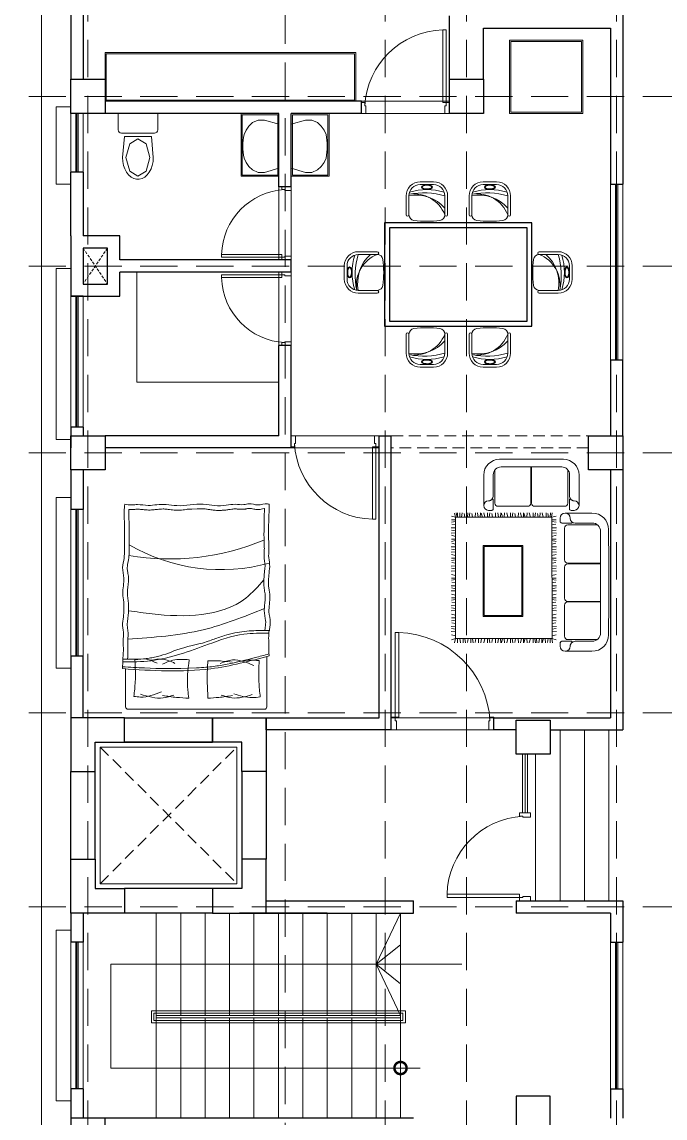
# Model space of a CAD drawing. Header units: inches. Extents: x 23587 to 409338, y -226199 to -75910.
# Drawn here: x 405376.2 to 405639.6, y -220457.9 to -220008.9 of the extents above; entities that cross this region are included whole.
import ezdxf

# ---------------------------------------------------------------- set-up
doc = ezdxf.new("R2010")
doc.units = ezdxf.units.IN
doc.header["$LTSCALE"] = 25.4
doc.header["$MEASUREMENT"] = 0
doc.linetypes.add('DASHED', pattern=[0.75, 0.5, -0.25])
doc.linetypes.add('DASHED2', pattern=[9.525, 6.35, -3.175])
doc.layers.add('DOOR', color=42, linetype='Continuous')
for name, color, linetype, lineweight in [('FIXTURE', 8, 'Continuous', 13), ('Fresh air fan', 250, 'Continuous', 0), ('FUR', 24, 'Continuous', 13)]:
    doc.layers.add(name, color=color, linetype=linetype, lineweight=lineweight)

# ---------------------------------------------------------------- blocks, each defined once
blk = doc.blocks.new('VNBVN')
at = {"layer": 'DOOR', "color": 8, "lineweight": 5}
for points in [[(24894.12, -74768.93), (24892.62, -74768.93), (24892.62, -74801.93), (24894.12, -74801.93)], [(24855.62, -74801.93), (24855.62, -74806.93), (24857.62, -74806.93), (24857.62, -74803.43), (24857.12, -74803.43), (24857.12, -74801.93)], [(24895.62, -74801.93), (24895.62, -74806.93), (24893.62, -74806.93), (24893.62, -74803.43), (24894.12, -74803.43), (24894.12, -74801.93)]]:
    blk.add_lwpolyline(points, close=True, dxfattribs=at)
blk.add_arc((24893.65, -74805.51), 36.59, 91.6166, 176.7465, dxfattribs=at)
blk = doc.blocks.new('COM')
at = {"layer": 'FIXTURE', "linetype": 'Continuous'}
for p, q in [((-9.65, 29.96), (8.35, 29.96)), ((-9.65, 22.46), (-9.65, 29.96)), ((8.35, 29.96), (8.35, 22.46)), ((6.85, 20.96), (-8.15, 20.96)), ((-7.65, 9.96), (-6.81, 19.46)), ((5.52, 19.46), (-6.81, 19.46)), ((-4.37, 16.17), (-6.15, 9.96)), ((-0.65, 18.46), (-4.37, 16.17)), ((3.08, 16.17), (-0.65, 18.46)), ((4.85, 9.96), (3.08, 16.17)), ((6.35, 9.96), (5.52, 19.46)), ((-7.65, 9.96), (-7.53, 8.12)), ((-7.53, 8.12), (-7.17, 6.34)), ((-7.17, 6.34), (-6.6, 4.69)), ((-6.15, 9.96), (-4.37, 3.75)), ((3.08, 3.75), (4.85, 9.96)), ((5.31, 4.69), (5.88, 6.34)), ((5.88, 6.34), (6.23, 8.12)), ((6.23, 8.12), (6.35, 9.96)), ((-6.6, 4.69), (-5.82, 3.22)), ((-5.82, 3.22), (-4.86, 1.98)), ((-4.86, 1.98), (-3.77, 1.01)), ((-4.37, 3.75), (-0.65, 1.46)), ((-3.77, 1.01), (-2.56, 0.34)), ((-2.56, 0.34), (-1.29, 0)), ((-1.29, 0), (0, 0)), ((-0.65, 1.46), (3.08, 3.75)), ((0, 0), (1.27, 0.34)), ((1.27, 0.34), (2.47, 1.01)), ((2.47, 1.01), (3.57, 1.98)), ((3.57, 1.98), (4.53, 3.22)), ((4.53, 3.22), (5.31, 4.69))]:
    blk.add_line(p, q, dxfattribs=at)
for centre, start, end in [((-8.15, 22.46), 180, 270), ((6.85, 22.46), 270, 0)]:
    blk.add_arc(centre, 1.5, start, end, dxfattribs=at)
blk = doc.blocks.new('BVBVC')
at = {"layer": 'FIXTURE'}
for p, q in [((33096.64, 893.61), (33095.47, 891.94)), ((33098.14, 895.01), (33096.64, 893.61)), ((33100.48, 896.08), (33098.14, 895.01)), ((33103.06, 896.03), (33100.48, 896.08)), ((33108.95, 894.33), (33103.06, 896.03)), ((33108.95, 876.33), (33108.95, 894.33)), ((33095.47, 891.94), (33094.65, 890.17)), ((33094.65, 880.48), (33095.47, 878.72)), ((33095.47, 878.72), (33096.64, 877.04)), ((33096.64, 877.04), (33098.14, 875.64)), ((33098.14, 875.64), (33100.48, 874.58)), ((33103.06, 874.63), (33108.95, 876.33)), ((33100.48, 874.58), (33103.06, 874.63))]:
    blk.add_line(p, q, dxfattribs=at)
blk.add_arc((33119.15, 885.33), 24.97, 168.8173, 191.1827, dxfattribs=at)
blk = doc.blocks.new('BVBCVBCV')
at = {"layer": 'FUR', "color": 8, "lineweight": 9}
for p, q in [((83398.11, -7874.63), (83413.5, -7874.67)), ((83412.25, -7880.34), (83395.41, -7880.34)), ((83410.5, -7918.04), (83410.13, -7918.52)), ((83414.65, -7918.04), (83413.33, -7918.04))]:
    blk.add_line(p, q, dxfattribs=at)
at = {"layer": 'FUR', "color": 8, "linetype": 'Continuous', "lineweight": 9}
for p, q in [((83408.69, -7918.04), (83397.94, -7918.04)), ((83410.5, -7918.04), (83415.1, -7918.04)), ((83415.9, -7918.84), (83415.9, -7920.45)), ((83413.5, -7922.85), (83398.08, -7922.85))]:
    blk.add_line(p, q, dxfattribs=at)
at = {"layer": 'FUR', "color": 8, "lineweight": 9}
for points in [[(83415.9, -7877.08, 1), (83411.09, -7877.08, -0.235426), (83410.13, -7879), (83410.5, -7879.48), (83415.1, -7879.48, 0.414214), (83415.9, -7878.68)], [(83415.9, -7920.45, -1), (83411.09, -7920.45, 0.235426), (83410.13, -7918.52), (83410.5, -7918.04), (83415.1, -7918.04, -0.414214), (83415.9, -7918.84)]]:
    blk.add_lwpolyline(points, format="xyb", close=True, dxfattribs=at)
for points in [[(83393.93, -7914.03), (83393.93, -7883.45, -0.416121), (83397.97, -7879.44), (83408.69, -7879.48)], [(83412.25, -7898.74, 0.414214), (83413.85, -7897.14), (83413.85, -7881.95, 0.414214), (83412.25, -7880.34)], [(83412.25, -7899.08, -0.414214), (83413.85, -7900.68), (83413.85, -7915.63, -0.414214), (83412.25, -7917.24)]]:
    blk.add_lwpolyline(points, format="xyb", dxfattribs=at)
for points in [[(83393.93, -7898.74), (83412.25, -7898.74)], [(83393.93, -7899.08), (83412.25, -7899.08)], [(83412.25, -7917.24), (83395.54, -7917.24)]]:
    blk.add_lwpolyline(points, dxfattribs=at)
for centre, radius, start, end in [((83398.08, -7882.65), 8.02, 89.7894, 179.5094), ((83397.94, -7914.03), 4.01, 179.9995, 269.9995)]:
    blk.add_arc(centre, radius, start, end, dxfattribs=at)
at = {"layer": 'FUR', "color": 8, "linetype": 'Continuous', "lineweight": 9}
for centre, radius, start, end in [((83408.69, -7877.08), 2.41, 269.9995, 359.9995), ((88361.56, -7898.74), 4971.52, 179.81377, 180.18624), ((83398.08, -7914.83), 8.02, 180.4909, 269.9995), ((83408.69, -7920.45), 2.41, 359.9995, 89.9995), ((83413.5, -7920.45), 2.41, 179.9995, 359.9995), ((83415.1, -7918.84), 0.802, 359.9995, 89.9995)]:
    blk.add_arc(centre, radius, start, end, dxfattribs=at)
blk = doc.blocks.new('carpet')
at = {"color": 251, "lineweight": 5, "ltscale": 0.2, "true_color": 0x636466}
for p, q in [((34806.18, -5271.56), (34802.69, -5271.75)), ((34806.18, -5273.45), (34802.79, -5274.03)), ((34806.18, -5270.21), (34802.82, -5269.3)), ((34806.18, -5270.21), (34805.25, -5266.81)), ((34808.33, -5270.21), (34809.19, -5266.81)), ((34811.86, -5270.21), (34811.67, -5266.72)), ((34813.49, -5270.21), (34814.06, -5266.81)), ((34815.87, -5270.21), (34815.78, -5266.72)), ((34818.07, -5270.21), (34818.64, -5267.1)), ((34820.75, -5270.21), (34820.17, -5266.81)), ((34822.51, -5270.21), (34822.51, -5266.81)), ((34824.65, -5270.21), (34825.51, -5266.81)), ((34828.19, -5270.21), (34828, -5266.72)), ((34829.81, -5270.21), (34830.38, -5266.81)), ((34832.2, -5270.21), (34832.1, -5266.72)), ((34834.4, -5270.21), (34834.97, -5267.1)), ((34837.07, -5270.21), (34836.5, -5266.81)), ((34838.23, -5270.21), (34838.23, -5266.81)), ((34840.38, -5270.21), (34841.23, -5266.81)), ((34843.91, -5270.21), (34843.72, -5266.72)), ((34845.53, -5270.21), (34846.11, -5266.81)), ((34847.92, -5270.21), (34847.83, -5266.72)), ((34850.12, -5270.21), (34850.69, -5267.1)), ((34852.79, -5270.21), (34852.22, -5266.81)), ((34853.84, -5270.21), (34853.84, -5266.81)), ((34855.98, -5270.21), (34856.84, -5266.81)), ((34859.52, -5270.21), (34859.33, -5266.72)), ((34861.14, -5270.21), (34861.71, -5266.81)), ((34863.53, -5270.21), (34863.43, -5266.72)), ((34865.73, -5270.21), (34866.3, -5267.1)), ((34868.4, -5270.21), (34867.83, -5266.81)), ((34869.67, -5270.21), (34869.67, -5266.81)), ((34871.82, -5270.21), (34872.68, -5266.81)), ((34874.61, -5270.21), (34874.42, -5266.72)), ((34876.23, -5270.21), (34876.8, -5266.81)), ((34878.62, -5270.21), (34878.52, -5266.72)), ((34880.82, -5270.21), (34881.39, -5267.1)), ((34883.49, -5270.21), (34882.92, -5266.81)), ((34884.76, -5270.21), (34884.76, -5266.81)), ((34886.91, -5270.21), (34887.77, -5266.81)), ((34889.7, -5270.21), (34889.51, -5266.72)), ((34891.32, -5270.21), (34891.89, -5266.81)), ((34893.71, -5270.21), (34893.61, -5266.72)), ((34895.91, -5270.21), (34896.48, -5267.1)), ((34898.58, -5270.21), (34898.01, -5266.81)), ((34899.85, -5270.21), (34899.85, -5266.81)), ((34901.96, -5270.21), (34902.86, -5266.85)), ((34901.96, -5270.21), (34905.31, -5269.3)), ((34901.96, -5271.4), (34905.35, -5270.54)), ((34901.96, -5271.56), (34905.44, -5271.75)), ((34901.96, -5273.54), (34905.35, -5273.54)), ((34902, -5270.21), (34902.86, -5266.81)), ((34806.18, -5276.13), (34802.79, -5276.13)), ((34806.18, -5277.4), (34802.79, -5277.98)), ((34806.18, -5282.13), (34802.79, -5282.13)), ((34806.18, -5280.08), (34803.07, -5279.5)), ((34901.96, -5274.81), (34905.35, -5275.39)), ((34901.96, -5277.49), (34905.06, -5276.92)), ((34901.96, -5279.69), (34905.44, -5279.78)), ((34901.96, -5280.81), (34905.35, -5281.39)), ((34901.96, -5283.49), (34905.06, -5282.92)), ((34806.18, -5288.27), (34802.69, -5288.37)), ((34806.18, -5283.4), (34802.79, -5283.98)), ((34806.18, -5290.66), (34802.79, -5290.09)), ((34806.18, -5286.08), (34803.07, -5285.5)), ((34901.96, -5285.69), (34905.44, -5285.78)), ((34901.96, -5288.07), (34905.35, -5287.5)), ((34901.96, -5289.7), (34905.44, -5289.89)), ((34901.96, -5291.35), (34905.31, -5290.44)), ((34806.18, -5293.34), (34802.79, -5292.48)), ((34806.18, -5295.49), (34802.79, -5295.49)), ((34806.18, -5296.76), (34802.79, -5297.34)), ((34806.18, -5299.44), (34803.07, -5298.86)), ((34901.96, -5293.34), (34905.35, -5292.48)), ((34901.96, -5295.49), (34905.35, -5295.49)), ((34901.96, -5296.76), (34905.35, -5297.34)), ((34901.96, -5299.44), (34905.06, -5298.86)), ((34806.18, -5301.63), (34802.69, -5301.73)), ((34806.18, -5305.65), (34802.69, -5305.84)), ((34806.18, -5308.64), (34802.69, -5308.83)), ((34806.18, -5304.02), (34802.79, -5303.45)), ((34806.18, -5307.29), (34802.82, -5306.39)), ((34901.96, -5301.63), (34905.44, -5301.73)), ((34901.96, -5304.02), (34905.35, -5303.45)), ((34901.96, -5305.65), (34905.44, -5305.84)), ((34901.96, -5307.29), (34905.31, -5306.39)), ((34901.96, -5308.64), (34905.44, -5308.83)), ((34806.18, -5311.43), (34802.79, -5310.57)), ((34806.18, -5313.58), (34802.79, -5313.58)), ((34806.18, -5314.85), (34802.79, -5315.42)), ((34806.18, -5317.52), (34803.07, -5316.95)), ((34901.96, -5311.43), (34905.35, -5310.57)), ((34901.96, -5313.58), (34905.35, -5313.58)), ((34901.96, -5314.85), (34905.35, -5315.42)), ((34901.96, -5317.52), (34905.06, -5316.95)), ((34806.18, -5319.72), (34802.69, -5319.82)), ((34806.18, -5323.73), (34802.69, -5323.92)), ((34806.18, -5326.43), (34802.69, -5326.62)), ((34806.18, -5322.11), (34802.79, -5321.53)), ((34806.18, -5325.08), (34802.82, -5324.17)), ((34901.96, -5319.72), (34905.44, -5319.82)), ((34901.96, -5322.11), (34905.35, -5321.53)), ((34901.96, -5323.73), (34905.44, -5323.92)), ((34901.96, -5325.08), (34905.31, -5324.17)), ((34901.96, -5326.43), (34905.44, -5326.62)), ((34806.18, -5334.17), (34802.69, -5334.27)), ((34806.18, -5329.22), (34802.79, -5328.36)), ((34806.18, -5331.36), (34802.79, -5331.36)), ((34806.18, -5332.64), (34802.79, -5333.21)), ((34901.96, -5329.22), (34905.35, -5328.36)), ((34901.96, -5331.36), (34905.35, -5331.36)), ((34901.96, -5332.64), (34905.35, -5333.21)), ((34901.96, -5335.31), (34905.06, -5334.74)), ((34806.18, -5338.18), (34802.69, -5338.37)), ((34806.18, -5340.88), (34802.69, -5341.07)), ((34806.18, -5336.56), (34802.79, -5335.99)), ((34806.18, -5339.53), (34802.82, -5338.63)), ((34806.18, -5343.27), (34803.07, -5342.69)), ((34901.96, -5336.66), (34905.44, -5336.85)), ((34901.96, -5339.45), (34905.35, -5338.59)), ((34901.96, -5341.59), (34905.35, -5341.59)), ((34901.96, -5343.54), (34905.06, -5342.97)), ((34806.18, -5344.98), (34802.79, -5344.98)), ((34806.18, -5346.25), (34802.79, -5346.83)), ((34806.18, -5346.31), (34805.25, -5349.71)), ((34808.33, -5346.31), (34809.19, -5349.71)), ((34811.86, -5346.31), (34811.67, -5349.8)), ((34813.49, -5346.31), (34814.06, -5349.71)), ((34815.87, -5346.31), (34815.78, -5349.8)), ((34818.07, -5346.31), (34818.64, -5349.42)), ((34820.75, -5346.31), (34820.17, -5349.71)), ((34822.51, -5346.31), (34822.51, -5349.71)), ((34824.65, -5346.31), (34825.51, -5349.71)), ((34828.19, -5346.31), (34828, -5349.8)), ((34829.81, -5346.31), (34830.38, -5349.71)), ((34832.2, -5346.31), (34832.1, -5349.8)), ((34834.4, -5346.31), (34834.97, -5349.42)), ((34837.07, -5346.31), (34836.5, -5349.71)), ((34838.23, -5346.31), (34838.23, -5349.71)), ((34840.38, -5346.31), (34841.23, -5349.71)), ((34843.91, -5346.31), (34843.72, -5349.8)), ((34845.53, -5346.31), (34846.11, -5349.71)), ((34847.92, -5346.31), (34847.83, -5349.8)), ((34850.12, -5346.31), (34850.69, -5349.42)), ((34852.79, -5346.31), (34852.22, -5349.71)), ((34853.84, -5346.31), (34853.84, -5349.71)), ((34855.98, -5346.31), (34856.84, -5349.71)), ((34859.52, -5346.31), (34859.33, -5349.8)), ((34861.14, -5346.31), (34861.71, -5349.71)), ((34863.53, -5346.31), (34863.43, -5349.8)), ((34865.73, -5346.31), (34866.3, -5349.42)), ((34868.4, -5346.31), (34867.83, -5349.71)), ((34869.67, -5346.31), (34869.67, -5349.71)), ((34871.82, -5346.31), (34872.68, -5349.71)), ((34874.61, -5346.31), (34874.42, -5349.8)), ((34876.23, -5346.29), (34876.8, -5349.68)), ((34878.62, -5346.29), (34878.52, -5349.78)), ((34880.82, -5346.29), (34881.39, -5349.4)), ((34883.49, -5346.29), (34882.92, -5349.68)), ((34884.76, -5346.29), (34884.76, -5349.68)), ((34886.91, -5346.29), (34887.77, -5349.68)), ((34889.7, -5346.29), (34889.51, -5349.78)), ((34891.32, -5346.3), (34891.89, -5349.69)), ((34893.71, -5346.3), (34893.61, -5349.79)), ((34895.91, -5346.3), (34896.48, -5349.4)), ((34898.58, -5346.3), (34898.01, -5349.69)), ((34899.85, -5346.3), (34899.85, -5349.69)), ((34901.96, -5344.89), (34905.44, -5345.08)), ((34901.96, -5345.95), (34905.35, -5346.52)), ((34902, -5346.3), (34902.86, -5349.69))]:
    blk.add_line(p, q, dxfattribs=at)
blk.add_lwpolyline([(34806.18, -5270.21), (34901.96, -5270.21), (34901.96, -5346.31), (34806.18, -5346.36)], close=True, dxfattribs=at)
blk = doc.blocks.new('DSFSDF')
at = {"layer": 'FUR', "color": 251, "linetype": 'Continuous', "true_color": 0x636466}
for p, q in [((473350.58, -58069.91), (473334.47, -58069.91)), ((473344.57, -58075.91), (473334.29, -58075.91)), ((473346.84, -58075.91), (473352.57, -58075.91)), ((473353.57, -58074.91), (473353.57, -58072.91))]:
    blk.add_line(p, q, dxfattribs=at)
at = {"layer": 'FUR', "color": 251, "true_color": 0x636466}
for p, q in [((473346.84, -58075.91), (473346.38, -58075.31)), ((473352.02, -58075.91), (473350.36, -58075.91)), ((473349.01, -58145.82), (473331.13, -58145.81)), ((473334.5, -58152.94), (473350.57, -58152.89))]:
    blk.add_line(p, q, dxfattribs=at)
for points in [[(473353.57, -58072.91, 1), (473347.57, -58072.91, -0.235426), (473346.38, -58075.31), (473346.84, -58075.91), (473352.57, -58075.91, 0.414214), (473353.57, -58074.91)], [(473353.57, -58149.89, -1), (473347.57, -58149.89, 0.235426), (473346.38, -58147.5), (473346.83, -58146.89), (473352.57, -58146.89, -0.414214), (473353.57, -58147.89)]]:
    blk.add_lwpolyline(points, format="xyb", close=True, dxfattribs=at)
for points in [[(473349.02, -58076.91), (473331.29, -58076.91)], [(473329.29, -58099.56), (473349.02, -58099.56)], [(473349.02, -58099.81), (473329.29, -58099.81)], [(473329.29, -58122.46), (473349.02, -58122.46)], [(473329.29, -58122.87), (473349.01, -58122.87)]]:
    blk.add_lwpolyline(points, dxfattribs=at)
for points in [[(473349.02, -58099.56, 0.414214), (473351.02, -58097.56), (473351.02, -58078.91, 0.414214), (473349.02, -58076.91)], [(473329.29, -58080.91), (473329.29, -58141.94, 0.416121), (473334.32, -58146.94), (473344.57, -58146.89)], [(473349.02, -58122.46, 0.414214), (473351.02, -58120.46), (473351.02, -58101.81, 0.414214), (473349.02, -58099.81)], [(473349.01, -58122.87, -0.414214), (473351.01, -58124.87), (473351.01, -58143.82, -0.414214), (473349.01, -58145.82)]]:
    blk.add_lwpolyline(points, format="xyb", dxfattribs=at)
at = {"layer": 'FUR', "color": 251, "linetype": 'Continuous', "true_color": 0x636466}
for centre, radius, start, end in [((473334.47, -58079.91), 10, 89.99718, 179.50584), ((473350.57, -58072.91), 3, 359.99718, 179.99718), ((473344.57, -58072.91), 3, 269.99718, 359.99718), ((473352.57, -58074.91), 1, 269.99718, 359.99718), ((488569.05, -58112.22), 15244.61, 179.878255, 180.115784), ((473344.57, -58149.89), 3, 359.99718, 89.99718)]:
    blk.add_arc(centre, radius, start, end, dxfattribs=at)
at = {"layer": 'FUR', "color": 251, "true_color": 0x636466}
for centre, radius, start, end in [((473334.29, -58080.91), 5, 89.99718, 179.99718), ((473334.47, -58142.94), 10, 180.48728, 270.20724)]:
    blk.add_arc(centre, radius, start, end, dxfattribs=at)
blk = doc.blocks.new('FGHFDHF')
at = {"layer": 'FUR', "color": 253, "lineweight": 5}
for p, q in [((955.15, -4492.06), (955.15, -4476.39)), ((956.1, -4475.44), (989.1, -4475.44)), ((987.2, -4475.44), (1011.99, -4475.44)), ((1012.94, -4476.39), (1012.94, -4497.01))]:
    blk.add_line(p, q, dxfattribs=at)
for centre, radius, start, end in [((956.1, -4476.39), 0.95, 90, 180), ((1011.99, -4476.39), 0.95, 0, 90), ((994.26, -4607.39), 74.77, 74.6283, 120.2537), ((973.25, -4636.83), 99.85, 67.2872, 99.6496)]:
    blk.add_arc(centre, radius, start, end, dxfattribs=at)
for points in [[(958.53, -4480.71), (961.17, -4480.43), (969.81, -4482.53)], [(958.53, -4480.71), (959.07, -4486.67), (958.95, -4495.71)], [(961.2, -4481.62), (970.54, -4480.09), (974.91, -4481.26)], [(970.3, -4481.05), (975.97, -4480.29), (981.07, -4479.96)], [(981.07, -4479.96), (980.59, -4483.29), (981.15, -4495.69)], [(988.86, -4479.96), (988.56, -4488.07), (988.78, -4495.33)], [(998.92, -4481.05), (993.25, -4480.29), (988.86, -4479.96)], [(1006.96, -4481.41), (998.68, -4480.09), (994.31, -4481.26)], [(1010.26, -4480.5), (1006.99, -4480.22), (999.41, -4481.79)], [(1010.26, -4480.5), (1009.72, -4486.67), (1009.84, -4495.35)], [(953.85, -4492.06), (990.03, -4492.03), (1013.99, -4497.29)], [(953.85, -4492.06), (954.05, -4496.42), (954.2, -4500.53), (954.12, -4503.97), (954.27, -4506.04), (953.9, -4509.69), (954.2, -4513.28), (954.35, -4519.34), (953.96, -4522.76), (954.42, -4529.17), (953.91, -4533.48), (954.51, -4537.37), (954.68, -4540.71), (954.64, -4552.34), (954.53, -4556.51), (954.79, -4559.39)], [(958.95, -4495.71), (963.65, -4495.92), (968.1, -4494.25)], [(965.42, -4495.48), (970.32, -4495.97), (975.3, -4494.23)], [(970.21, -4493.84), (974.47, -4495.51), (981.15, -4495.69)], [(1007.7, -4493.36), (998.9, -4495.61), (993.92, -4494.23)], [(953.97, -4494.8), (965.52, -4495.31), (989.03, -4502.05), (1003.61, -4506.17), (1013.8, -4506.55)], [(998.82, -4494.7), (994.74, -4495.15), (988.78, -4495.33)], [(1009.84, -4495.35), (1005.57, -4495.56), (1000.34, -4494.66)], [(1013.96, -4559.4), (1013.82, -4555.04), (1013.72, -4543.93), (1013.83, -4540.48), (1013.71, -4538.41), (1014.12, -4534.77), (1013.87, -4531.17), (1013.79, -4525.11), (1014.22, -4521.7), (1013.85, -4515.29), (1014.4, -4510.98), (1013.85, -4507.09), (1013.72, -4503.75), (1013.82, -4499.11), (1013.84, -4498.08), (1013.99, -4497.29)], [(956.04, -4504.12), (986.93, -4508.02), (1011.93, -4516.66)], [(956.33, -4515.81), (965.94, -4514.49), (1004.34, -4520.97), (1011.76, -4528.47)], [(1013.96, -4559.4), (1013.3, -4559.58), (1009.2, -4559.13), (1005.75, -4559.63), (1003.6, -4559.28), (1000.03, -4559.39), (996.36, -4558.98), (991.63, -4558.86), (986.96, -4559.41), (976.16, -4558.83), (971.74, -4559.33), (967.98, -4559.2), (964.41, -4558.94), (960.05, -4559.27), (957.67, -4559.14), (954.79, -4559.39)]]:
    blk.add_spline(points, degree=3, dxfattribs=at)
for points, knots in [([(953.87, -4492.86), (956.91, -4492.68), (959.92, -4492.49), (968.91, -4492.07), (974.87, -4491.96), (987.19, -4492.51), (989.11, -4492.71), (992.94, -4493.22), (994.85, -4493.54), (1000.58, -4494.65), (1004.38, -4495.58), (1010.05, -4497.06), (1011.91, -4497.56), (1013.78, -4498.07)], [0, 0, 0, 0, 9.44479, 9.44479, 28.334371, 28.334371, 34.525324, 34.525324, 40.716276, 40.716276, 53.09818, 53.09818, 59.167455, 59.167455, 59.167455, 59.167455]), ([(954.02, -4495.95), (954.66, -4495.94), (955.22, -4495.93), (956.92, -4495.91), (958.04, -4495.91), (960.65, -4495.96), (962.12, -4496.04), (964.34, -4496.28), (965.11, -4496.39), (966.63, -4496.67), (967.39, -4496.84), (969.67, -4497.43), (971.19, -4497.91), (975.62, -4499.52), (978.55, -4500.82), (987.59, -4502.73), (989.16, -4503.37), (992.33, -4504.56), (993.94, -4505.11), (996.99, -4506.02), (998.44, -4506.39), (1001.18, -4506.96), (1002.47, -4507.18), (1005.06, -4507.48), (1006.36, -4507.57), (1009.75, -4507.71), (1011.84, -4507.7), (1014.17, -4507.64)], [0, 0, 0, 0, 1.782034, 1.782034, 5.346101, 5.346101, 10.196119, 10.196119, 12.82454, 12.82454, 15.45296, 15.45296, 20.709801, 20.709801, 30.775139, 30.775139, 35.955445, 35.955445, 41.13575, 41.13575, 45.691005, 45.691005, 49.650261, 49.650261, 53.609516, 53.609516, 60.078988, 60.078988, 60.078988, 60.078988]), ([(955.96, -4495.92), (955.98, -4496.87), (955.99, -4497.06), (956.03, -4497.74), (956.06, -4498.24), (956.09, -4499.23), (956.1, -4499.71), (956.1, -4500.5), (956.09, -4500.81), (956.07, -4501.4), (956.05, -4501.69), (956.01, -4502.52), (955.99, -4503.04), (956.01, -4503.73), (956.02, -4503.93), (956.06, -4504.37), (956.08, -4504.6), (956.13, -4505.14), (956.16, -4505.44), (956.17, -4505.96), (956.17, -4506.16), (956.16, -4506.55), (956.15, -4506.74), (956.1, -4507.3), (956.06, -4507.64), (955.97, -4508.33), (955.92, -4508.65), (955.85, -4509.17), (955.83, -4509.37), (955.8, -4509.71), (955.79, -4509.86), (955.79, -4510.33), (955.81, -4510.68), (955.87, -4511.46), (955.93, -4511.9), (956.05, -4512.84), (956.12, -4513.34), (956.23, -4514.35), (956.27, -4514.86), (956.37, -4516.4), (956.39, -4517.43), (956.31, -4518.85), (956.28, -4519.22), (956.19, -4519.96), (956.15, -4520.31), (956.04, -4521.04), (955.99, -4521.41), (955.91, -4522.04), (955.89, -4522.3), (955.86, -4522.75), (955.86, -4522.94), (955.86, -4523.35), (955.87, -4523.55), (955.91, -4524.19), (955.96, -4524.64), (956.12, -4525.86), (956.23, -4526.66), (956.32, -4527.88), (956.33, -4528.26), (956.33, -4528.85), (956.33, -4529.06), (956.29, -4529.7), (956.24, -4530.11), (956.08, -4531.22), (955.95, -4531.87), (955.84, -4532.7), (955.82, -4532.94), (955.81, -4533.34), (955.81, -4533.5), (955.83, -4533.84), (955.84, -4534.02), (955.92, -4534.58), (955.99, -4534.99), (956.17, -4535.87), (956.27, -4536.35), (956.39, -4537.08), (956.42, -4537.31), (956.47, -4537.76), (956.49, -4537.99), (956.54, -4538.65), (956.55, -4539.08), (956.57, -4539.89), (956.58, -4540.27), (956.58, -4541.38), (956.59, -4542.12), (956.59, -4543.62), (956.58, -4544.38), (956.54, -4552.56), (956.52, -4552.97), (956.48, -4553.77), (956.46, -4554.16), (956.42, -4554.97), (956.41, -4555.38), (956.41, -4556.17), (956.43, -4556.56), (956.46, -4557.06), (956.47, -4557.17), (956.47, -4557.28)], [4.978875, 4.978875, 4.978875, 4.978875, 5.579958, 5.579958, 7.128971, 7.128971, 8.556084, 8.556084, 9.447278, 9.447278, 10.338472, 10.338472, 12.12086, 12.12086, 12.894639, 12.894639, 13.668418, 13.668418, 14.503571, 14.503571, 15.001558, 15.001558, 15.499545, 15.499545, 16.495519, 16.495519, 17.564655, 17.564655, 18.292536, 18.292536, 18.900849, 18.900849, 20.192298, 20.192298, 21.675724, 21.675724, 23.192838, 23.192838, 24.709952, 24.709952, 27.744179, 27.744179, 28.804202, 28.804202, 29.864225, 29.864225, 31.092823, 31.092823, 32.047926, 32.047926, 32.815273, 32.815273, 33.58262, 33.58262, 35.117314, 35.117314, 37.547779, 37.547779, 38.580626, 38.580626, 39.140234, 39.140234, 40.25945, 40.25945, 42.367848, 42.367848, 43.307358, 43.307358, 44.028218, 44.028218, 44.749078, 44.749078, 46.190798, 46.190798, 47.632517, 47.632517, 48.262773, 48.262773, 48.893028, 48.893028, 50.153538, 50.153538, 51.319075, 51.319075, 53.650149, 53.650149, 55.981222, 55.981222, 57.240447, 57.240447, 58.499671, 58.499671, 59.872408, 59.872408, 61.240897, 61.240897, 61.619663, 61.619663, 61.619663, 61.619663]), ([(1012.01, -4557.66), (1012.01, -4557.64), (1012.01, -4557.62), (1011.99, -4556.94), (1011.97, -4556.29), (1011.92, -4555.16), (1011.9, -4554.68), (1011.85, -4553.69), (1011.83, -4553.19), (1011.81, -4552.2), (1011.8, -4544.72), (1011.82, -4543.93), (1011.83, -4543.62), (1011.86, -4543.03), (1011.88, -4542.75), (1011.93, -4541.91), (1011.95, -4541.39), (1011.94, -4540.7), (1011.94, -4540.51), (1011.9, -4540.07), (1011.88, -4539.83), (1011.84, -4539.29), (1011.82, -4538.99), (1011.81, -4538.47), (1011.81, -4538.27), (1011.83, -4537.88), (1011.84, -4537.69), (1011.89, -4537.14), (1011.94, -4536.79), (1012.04, -4536.11), (1012.1, -4535.78), (1012.17, -4535.27), (1012.19, -4535.07), (1012.22, -4534.73), (1012.23, -4534.58), (1012.25, -4534.1), (1012.23, -4533.76), (1012.17, -4532.98), (1012.12, -4532.54), (1012.01, -4531.6), (1011.95, -4531.09), (1011.85, -4530.08), (1011.82, -4529.57), (1011.74, -4528.03), (1011.73, -4527), (1011.83, -4525.58), (1011.87, -4525.21), (1011.96, -4524.48), (1012.01, -4524.13), (1012.12, -4523.4), (1012.18, -4523.02), (1012.26, -4522.4), (1012.29, -4522.14), (1012.32, -4521.68), (1012.33, -4521.49), (1012.33, -4521.09), (1012.32, -4520.88), (1012.29, -4520.25), (1012.24, -4519.8), (1012.1, -4518.58), (1012, -4517.77), (1011.93, -4516.55), (1011.92, -4516.18), (1011.93, -4515.58), (1011.93, -4515.37), (1011.98, -4514.73), (1012.03, -4514.32), (1012.21, -4513.22), (1012.34, -4512.56), (1012.46, -4511.73), (1012.48, -4511.49), (1012.5, -4511.1), (1012.51, -4510.94), (1012.49, -4510.6), (1012.48, -4510.42), (1012.41, -4509.86), (1012.34, -4509.45), (1012.23, -4508.86), (1012.23, -4508.66), (1012.2, -4507.68)], [1.890882, 1.890882, 1.890882, 1.890882, 1.960247, 1.960247, 4.030945, 4.030945, 5.579958, 5.579958, 7.128971, 7.128971, 8.556084, 8.556084, 9.447278, 9.447278, 10.338472, 10.338472, 12.12086, 12.12086, 12.894639, 12.894639, 13.668418, 13.668418, 14.503571, 14.503571, 15.001558, 15.001558, 15.499545, 15.499545, 16.495519, 16.495519, 17.564655, 17.564655, 18.292536, 18.292536, 18.900849, 18.900849, 20.192298, 20.192298, 21.675724, 21.675724, 23.192838, 23.192838, 24.709952, 24.709952, 27.744179, 27.744179, 28.804202, 28.804202, 29.864225, 29.864225, 31.092823, 31.092823, 32.047926, 32.047926, 32.815273, 32.815273, 33.58262, 33.58262, 35.117314, 35.117314, 37.547779, 37.547779, 38.580626, 38.580626, 39.140234, 39.140234, 40.25945, 40.25945, 42.367848, 42.367848, 43.307358, 43.307358, 44.028218, 44.028218, 44.749078, 44.749078, 46.190798, 46.190798, 46.680276, 46.680276, 46.680276, 46.680276]), ([(1012.01, -4557.66), (1011.95, -4557.65), (1011.88, -4557.63), (1011.46, -4557.55), (1011.06, -4557.45), (1010.37, -4557.33), (1010.13, -4557.29), (1009.7, -4557.25), (1009.53, -4557.23), (1009.2, -4557.23), (1009.04, -4557.23), (1008.74, -4557.25), (1008.59, -4557.26), (1008.18, -4557.31), (1007.92, -4557.36), (1007.27, -4557.49), (1006.92, -4557.57), (1006.32, -4557.69), (1006.07, -4557.73), (1005.84, -4557.73), (1005.79, -4557.73), (1005.67, -4557.72), (1005.6, -4557.72), (1005.38, -4557.68), (1005.2, -4557.65), (1004.81, -4557.57), (1004.62, -4557.53), (1004.27, -4557.46), (1004.12, -4557.43), (1003.82, -4557.39), (1003.67, -4557.37), (1003.39, -4557.35), (1003.25, -4557.34), (1002.84, -4557.33), (1002.58, -4557.33), (1001.77, -4557.37), (1001.27, -4557.42), (1000.58, -4557.47), (1000.37, -4557.48), (1000.04, -4557.49), (999.92, -4557.49), (999.67, -4557.49), (999.55, -4557.48), (999.16, -4557.45), (998.89, -4557.43), (998.2, -4557.34), (997.76, -4557.27), (996.84, -4557.13), (996.34, -4557.06), (995.35, -4556.95), (994.86, -4556.92), (993.68, -4556.87), (993, -4556.87), (992.02, -4556.92), (991.72, -4556.94), (990.81, -4557.04), (990.22, -4557.13), (989.17, -4557.29), (988.7, -4557.36), (987.89, -4557.46), (987.55, -4557.49), (987, -4557.52), (986.79, -4557.52), (986.34, -4557.5), (986.11, -4557.49), (980.9, -4557.42), (980.4, -4557.35), (979.1, -4557.16), (978.28, -4557.03), (977.06, -4556.94), (976.71, -4556.92), (976.12, -4556.92), (975.89, -4556.93), (975.45, -4556.95), (975.23, -4556.97), (974.59, -4557.04), (974.18, -4557.09), (973.36, -4557.21), (972.95, -4557.27), (972.29, -4557.36), (972.04, -4557.39), (971.57, -4557.44), (971.37, -4557.45), (970.93, -4557.46), (970.72, -4557.47), (970.05, -4557.46), (969.6, -4557.44), (968.54, -4557.36), (967.93, -4557.29), (966.63, -4557.15), (965.95, -4557.08), (964.98, -4557.04), (964.73, -4557.04), (964.16, -4557.04), (963.86, -4557.06), (963.29, -4557.1), (963.01, -4557.13), (962.2, -4557.21), (961.7, -4557.28), (960.99, -4557.34), (960.76, -4557.35), (960.39, -4557.37), (960.25, -4557.37), (959.94, -4557.37), (959.76, -4557.36), (959.38, -4557.34), (959.18, -4557.32), (958.71, -4557.29), (958.44, -4557.27), (957.88, -4557.24), (957.6, -4557.24), (957.05, -4557.25), (956.78, -4557.26), (956.5, -4557.28), (956.49, -4557.28), (956.47, -4557.28)], [2.468295, 2.468295, 2.468295, 2.468295, 2.72176, 2.72176, 3.951616, 3.951616, 4.554057, 4.554057, 4.947685, 4.947685, 5.279448, 5.279448, 5.611211, 5.611211, 6.274736, 6.274736, 7.407159, 7.407159, 8.539581, 8.539581, 8.895906, 8.895906, 9.25223, 9.25223, 9.96488, 9.96488, 10.540138, 10.540138, 10.926568, 10.926568, 11.265437, 11.265437, 11.604305, 11.604305, 12.282043, 12.282043, 13.80513, 13.80513, 14.589285, 14.589285, 15.07888, 15.07888, 15.568475, 15.568475, 16.547664, 16.547664, 17.979548, 17.979548, 19.423334, 19.423334, 20.86712, 20.86712, 22.816137, 22.816137, 23.668334, 23.668334, 25.42301, 25.42301, 26.987851, 26.987851, 28.246059, 28.246059, 29.092679, 29.092679, 29.9393, 29.9393, 31.632541, 31.632541, 34.096495, 34.096495, 35.066902, 35.066902, 35.672463, 35.672463, 36.278023, 36.278023, 37.489145, 37.489145, 38.810083, 38.810083, 39.709316, 39.709316, 40.493116, 40.493116, 41.276917, 41.276917, 42.844517, 42.844517, 44.859637, 44.859637, 46.874757, 46.874757, 47.587839, 47.587839, 48.406198, 48.406198, 49.224558, 49.224558, 50.861277, 50.861277, 51.682262, 51.682262, 52.22872, 52.22872, 52.899541, 52.899541, 53.570363, 53.570363, 54.377246, 54.377246, 55.115182, 55.115182, 55.853119, 55.853119, 55.895222, 55.895222, 55.895222, 55.895222])]:
    blk.add_open_spline(points, degree=3, knots=knots, dxfattribs=at)
blk = doc.blocks.new('SC')
at = {"layer": 'FUR', "color": 251, "lineweight": 5, "true_color": 0x636466}
for p, q in [((-11.4, -3.63), (-11.4, 6.55)), ((-9.9, -3.63), (-9.9, 6.55)), ((9.3, -3.63), (9.3, 6.55)), ((10.8, -3.63), (10.8, 6.55)), ((-3.9, -9.63), (3.3, -9.63)), ((-3.9, -11.12), (3.3, -11.12))]:
    blk.add_line(p, q, dxfattribs=at)
for centre, radius, start, end in [((-10.65, 6.55), 0.749, 0, 180), ((-6.9, 6.55), 3, 97.50164, 180), ((-7.09, 12.93), 17.59, 260.98594, 338.73645), ((-0.3, -43.57), 53.55, 82.49836, 97.50164), ((6.3, 6.55), 3, 0, 82.49836), ((10.05, 6.55), 0.749, 0, 180), ((-5.99, 16.3), 20.31, 258.89378, 318.84401), ((-3.9, -3.63), 7.5, 180, 270), ((-3.9, -3.63), 6, 180, 270), ((-1.88, 33.6), 38.87, 258.16903, 286.7102), ((-0.3, 24.07), 31.04, 252.59146, 287.40854), ((3.3, -3.63), 6, 270, 0), ((3.3, -3.63), 7.5, 270, 0)]:
    blk.add_arc(centre, radius, start, end, dxfattribs=at)
at = {"layer": 'FUR', "color": 251, "lineweight": 5, "true_color": 0x636466, "extrusion": (0, 0, -1)}
blk.add_ellipse((-0.3, -8.29), major_axis=(2.95, 0), ratio=0.451831, dxfattribs=at)
at = {"layer": 'FUR', "color": 251, "lineweight": 5, "true_color": 0x636466}
blk.add_open_spline([(2.29, -8.29), (2.29, -8.34), (2.28, -8.38), (2.22, -8.5), (2.17, -8.56), (2.01, -8.7), (1.91, -8.78), (1.5, -9), (1.1, -9.12), (0.21, -9.27), (-0.29, -9.29), (-1.24, -9.22), (-1.69, -9.13), (-2.3, -8.9), (-2.51, -8.78), (-2.76, -8.58), (-2.83, -8.5), (-2.89, -8.36), (-2.9, -8.32), (-2.89, -8.21), (-2.86, -8.14), (-2.74, -7.99), (-2.64, -7.9), (-2.36, -7.73), (-2.19, -7.64), (-1.57, -7.43), (-1.02, -7.33), (0.1, -7.3), (0.67, -7.37), (1.45, -7.58), (1.72, -7.7), (2.06, -7.91), (2.16, -8.01), (2.27, -8.16), (2.28, -8.22), (2.29, -8.27), (2.29, -8.28), (2.29, -8.29)], degree=3, knots=[0, 0, 0, 0, 0.234262, 0.234262, 0.468524, 0.468524, 0.702786, 0.702786, 1.220033, 1.220033, 1.73728, 1.73728, 2.254527, 2.254527, 2.632082, 2.632082, 2.916235, 2.916235, 3.200389, 3.200389, 3.484542, 3.484542, 3.768696, 3.768696, 4.052849, 4.052849, 4.656099, 4.656099, 5.25935, 5.25935, 5.665501, 5.665501, 5.976888, 5.976888, 6.228256, 6.228256, 6.283185, 6.283185, 6.283185, 6.283185], dxfattribs=at)
blk = doc.blocks.new('fghfdhgf')
at = {"layer": 'Fresh air fan', "color": 250, "lineweight": 5, "ltscale": 0.09}
for p, q in [((18073.17, -15366.93), (18073.17, -15324.63)), ((18073.17, -15324.63), (18133.56, -15324.63)), ((18133.56, -15366.93), (18133.56, -15324.63)), ((18073.17, -15366.93), (18133.56, -15366.93))]:
    blk.add_line(p, q, dxfattribs=at)
at = {"layer": 'Fresh air fan', "color": 250, "lineweight": 25, "ltscale": 0.09}
for points in [[(18073.17, -15324.63), (18073.17, -15366.93), (18133.56, -15366.93), (18133.56, -15324.63)], [(18075.17, -15326.63), (18075.17, -15364.93), (18131.56, -15364.93), (18131.56, -15326.63)]]:
    blk.add_lwpolyline(points, close=True, dxfattribs=at)
at = {"layer": 'FUR'}
for p, xscale, yscale, zscale, rotation in [((18090.78, -15316.34), -0.7650000000012369, 0.7650000000012369, 0.7650000000012369, 180), ((18116.56, -15316.34), -0.7650000000012369, 0.7650000000012369, 0.7650000000012369, 180), ((18065.23, -15344.7), -0.764999999992142, 0.764999999992142, 0.764999999992142, 270)]:
    blk.add_blockref('SC', p, dxfattribs=dict(at, xscale=xscale, yscale=yscale, zscale=zscale, rotation=rotation))
at = {"layer": 'FUR', "extrusion": (0, 0, -1), "xscale": -0.764999999992142, "yscale": 0.764999999992142, "zscale": -0.764999999992142, "rotation": 270}
blk.add_blockref('SC', (-18141.55, -15344.7), dxfattribs=at)
at = {"layer": 'FUR', "xscale": 0.7650000000012369, "yscale": 0.7650000000012369, "zscale": 0.7650000000012369}
for p in [(18090.78, -15375.22), (18116.56, -15375.22)]:
    blk.add_blockref('SC', p, dxfattribs=at)
blk = doc.blocks.new('DFGHSDFGSDH')
at = {"layer": 'Fresh air fan', "color": 253, "linetype": 'DASHED', "lineweight": 9, "ltscale": 1.2}
for p, q in [((17947.81, -14998.27), (17947.81, -16234.25)), ((18028.52, -16234.25), (18028.52, -14998.27)), ((18069.52, -14998.27), (18069.52, -16234.25)), ((18102.81, -14998.27), (18102.81, -16234.25)), ((18164.31, -14998.27), (18164.31, -16234.25)), ((17832.08, -15272.83), (18373.76, -15272.83)), ((17832.08, -15342.33), (18373.76, -15342.33)), ((17832.08, -15418.83), (18373.76, -15418.83)), ((17832.08, -15525.33), (18373.76, -15525.33)), ((17832.08, -15604.83), (18372.45, -15604.83))]:
    blk.add_line(p, q, dxfattribs=at)

msp = doc.modelspace()

# ---------------------------------------------------------------- linework, layer by layer
at = {"layer": 'Fresh air fan', "color": 250, "lineweight": 13, "ltscale": 0.09}
for p, q in [((405384.28, -220912.44), (405384.28, -219832.44)), ((405423.28, -220111.44), (405423.28, -220156.44)), ((405481.5, -220156.44), (405423.28, -220156.44)), ((405596.63, -220368.94), (405596.63, -220298.94)), ((405606.63, -220368.94), (405606.63, -220298.94)), ((405616.63, -220368.94), (405616.63, -220298.94)), ((405586.63, -220368.94), (405586.63, -220308.94)), ((405418.28, -220363.94), (405418.28, -220373.94)), ((405412.67, -220437.44), (405412.67, -220394.94)), ((405412.67, -220394.94), (405556.37, -220394.94)), ((405539.35, -220437.44), (405412.67, -220437.44))]:
    msp.add_line(p, q, dxfattribs=at)
at = {"layer": 'Fresh air fan', "color": 250, "lineweight": 30, "ltscale": 0.09}
for p, q in [((405622.28, -219899.44), (405622.28, -220075.35)), ((405396.28, -219999.44), (405396.28, -220032.44)), ((405396.28, -219999.44), (405396.28, -220032.44)), ((405401.28, -219999.44), (405401.28, -220032.44)), ((405551.28, -220032.44), (405551.28, -220006.44)), ((405565.28, -220032.44), (405565.28, -220011.44)), ((405565.28, -220011.44), (405617.28, -220011.44)), ((405617.28, -220011.44), (405617.28, -220075.35)), ((405515.28, -220041.44), (405410.28, -220041.44)), ((405515.28, -220046.44), (405515.28, -220041.44)), ((405481.5, -220046.44), (405410.28, -220046.44)), ((405481.5, -220076.44), (405481.5, -220046.44)), ((405515.28, -220046.44), (405486.5, -220046.44)), ((405486.5, -220076.44), (405486.5, -220046.44)), ((405401.28, -220070.44), (405396.28, -220070.44)), ((405396.28, -220096.58), (405396.28, -220070.44)), ((405401.28, -220070.44), (405401.28, -220096.58)), ((405486.5, -220076.44), (405481.5, -220076.44)), ((405617.28, -220075.35), (405622.28, -220075.35)), ((405486.5, -220106.44), (405416.28, -220106.44)), ((405486.5, -220111.44), (405486.5, -220106.44)), ((405396.28, -220111.44), (405396.28, -220121.29)), ((405486.5, -220111.44), (405416.28, -220111.44)), ((405401.28, -220121.29), (405396.28, -220121.29)), ((405486.5, -220141.44), (405481.5, -220141.44)), ((405481.5, -220178.44), (405481.5, -220141.44)), ((405486.5, -220183.44), (405486.5, -220141.44)), ((405617.28, -220147.35), (405622.28, -220147.35)), ((405617.28, -220147.35), (405617.28, -220178.44)), ((405622.28, -220178.44), (405622.28, -220147.35)), ((405396.28, -220174.94), (405396.28, -220183.44)), ((405401.28, -220174.94), (405396.28, -220174.94)), ((405401.28, -220174.94), (405401.28, -220178.44)), ((405481.5, -220178.44), (405410.28, -220178.44)), ((405522.5, -220293.94), (405522.5, -220178.44)), ((405522.5, -220178.44), (405527.5, -220178.44)), ((405527.5, -220298.94), (405527.5, -220178.44)), ((405486.5, -220183.44), (405410.28, -220183.44)), ((405396.28, -220192.44), (405396.28, -220208.69)), ((405401.28, -220192.44), (405401.28, -220208.69)), ((405617.28, -220192.44), (405617.28, -220293.94)), ((405622.28, -220192.44), (405622.28, -220298.94)), ((405401.28, -220208.69), (405396.28, -220208.69)), ((405401.28, -220268.69), (405396.28, -220268.69)), ((405476.28, -220298.94), (405476.28, -220293.94)), ((405476.28, -220293.94), (405522.5, -220293.94)), ((405569.5, -220293.94), (405617.28, -220293.94)), ((405569.5, -220298.94), (405569.5, -220293.94)), ((405527.5, -220298.94), (405476.28, -220298.94)), ((405578.63, -220298.94), (405569.5, -220298.94)), ((405592.63, -220298.94), (405622.28, -220298.94)), ((405406.28, -220351.94), (405406.28, -220303.94)), ((405418.28, -220303.94), (405454.28, -220303.94)), ((405396.28, -220351.94), (405396.28, -220315.94)), ((405466.28, -220315.94), (405466.28, -220351.94)), ((405476.28, -220315.94), (405476.28, -220351.94)), ((405454.28, -220363.94), (405418.28, -220363.94)), ((405476.28, -220368.94), (405536.63, -220368.94)), ((405536.63, -220373.94), (405536.63, -220368.94)), ((405578.63, -220368.94), (405622.28, -220368.94)), ((405578.63, -220368.94), (405578.63, -220373.94)), ((405622.28, -220368.94), (405622.28, -220385.94)), ((405396.28, -220373.94), (405396.28, -220385.94)), ((405401.28, -220373.94), (405401.28, -220385.94)), ((405454.28, -220373.94), (405418.28, -220373.94)), ((405501.28, -220373.94), (405465.28, -220373.94)), ((405476.28, -220373.94), (405536.63, -220373.94)), ((405617.28, -220373.94), (405578.63, -220373.94)), ((405617.28, -220373.94), (405617.28, -220385.94)), ((405401.28, -220385.94), (405396.28, -220385.94)), ((405617.28, -220385.94), (405622.28, -220385.94)), ((405401.28, -220445.94), (405396.28, -220445.94)), ((405396.28, -220445.94), (405396.28, -220457.94)), ((405401.28, -220445.94), (405401.28, -220457.94)), ((405617.28, -220445.94), (405617.28, -220457.94)), ((405617.28, -220445.94), (405622.28, -220445.94)), ((405622.28, -220445.94), (405622.28, -220457.94)), ((405536.63, -220457.94), (405401.28, -220457.94))]:
    msp.add_line(p, q, dxfattribs=at)
at = {"layer": 'Fresh air fan', "color": 150, "lineweight": 9, "ltscale": 0.09}
for p, q in [((405398.28, -220070.44), (405398.28, -220046.44)), ((405398.78, -220070.44), (405398.78, -220046.44)), ((405399.28, -220070.44), (405399.28, -220046.44)), ((405619.28, -220147.35), (405619.28, -220075.35)), ((405619.78, -220147.35), (405619.78, -220075.35)), ((405620.28, -220147.35), (405620.28, -220075.35)), ((405398.28, -220121.29), (405398.28, -220174.94)), ((405398.78, -220121.29), (405398.78, -220174.94)), ((405399.28, -220121.29), (405399.28, -220174.94)), ((405398.28, -220208.69), (405398.28, -220268.69)), ((405398.78, -220208.69), (405398.78, -220268.69)), ((405399.28, -220208.69), (405399.28, -220268.69)), ((405398.28, -220385.94), (405398.28, -220445.94)), ((405398.78, -220385.94), (405398.78, -220445.94)), ((405399.28, -220385.94), (405399.28, -220445.94)), ((405619.28, -220385.94), (405619.28, -220445.94)), ((405619.78, -220385.94), (405619.78, -220445.94)), ((405620.28, -220385.94), (405620.28, -220445.94))]:
    msp.add_line(p, q, dxfattribs=at)
at = {"layer": 'Fresh air fan', "color": 250, "linetype": 'DASHED', "lineweight": 13, "ltscale": 0.09}
for p, q in [((405411.28, -220101.58), (405401.28, -220116.29)), ((405401.28, -220101.58), (405411.28, -220116.29))]:
    msp.add_line(p, q, dxfattribs=at)
at = {"layer": 'Fresh air fan', "color": 250, "linetype": 'DASHED2', "lineweight": 13, "ltscale": 0.03}
for p, q in [((405408.28, -220305.94), (405464.28, -220361.94)), ((405408.28, -220361.94), (405464.28, -220305.94))]:
    msp.add_line(p, q, dxfattribs=at)
at = {"layer": 'Fresh air fan', "color": 230, "lineweight": 13, "ltscale": 0.09}
for p, q in [((405581.29, -220332.94), (405581.29, -220308.94)), ((405582.29, -220332.94), (405582.29, -220308.94)), ((405583.29, -220332.94), (405583.29, -220308.94))]:
    msp.add_line(p, q, dxfattribs=at)
at = {"layer": 'Fresh air fan', "color": 150, "lineweight": 13, "ltscale": 0.09}
for p, q in [((405431.28, -220415.94), (405431.28, -220373.94)), ((405441.28, -220415.94), (405441.28, -220373.94)), ((405451.28, -220415.94), (405451.28, -220373.94)), ((405461.28, -220415.94), (405461.28, -220373.94)), ((405471.28, -220415.94), (405471.28, -220373.94)), ((405481.28, -220415.94), (405481.28, -220373.94)), ((405491.28, -220415.94), (405491.28, -220373.94)), ((405501.28, -220415.94), (405501.28, -220373.94)), ((405511.28, -220415.94), (405511.28, -220373.94)), ((405521.28, -220415.94), (405521.28, -220373.94)), ((405531.28, -220415.94), (405531.28, -220373.94)), ((405431.28, -220416.94), (405431.28, -220457.94)), ((405441.28, -220416.94), (405441.28, -220457.94)), ((405451.28, -220416.94), (405451.28, -220457.94)), ((405461.28, -220416.94), (405461.28, -220457.94)), ((405471.28, -220416.94), (405471.28, -220457.94)), ((405481.28, -220416.94), (405481.28, -220457.94)), ((405491.28, -220416.94), (405491.28, -220457.94)), ((405501.28, -220416.94), (405501.28, -220457.94)), ((405511.28, -220416.94), (405511.28, -220457.94)), ((405521.28, -220416.94), (405521.28, -220457.94)), ((405531.28, -220416.94), (405531.28, -220457.94))]:
    msp.add_line(p, q, dxfattribs=at)
at = {"layer": 'Fresh air fan', "color": 250, "lineweight": 13, "ltscale": 0.09}
for points in [[(405575.97, -220016.44), (405605.97, -220016.44), (405605.97, -220046.44), (405575.97, -220046.44)], [(405576.47, -220016.94), (405605.47, -220016.94), (405605.47, -220045.94), (405576.47, -220045.94)], [(405515.28, -220041.44), (405551.28, -220041.44), (405551.28, -220046.44), (405515.28, -220046.44)], [(405401.28, -220070.44), (405396.28, -220070.44), (405396.28, -220046.44), (405401.28, -220046.44)], [(405481.5, -220072.15), (405481.5, -220046.44), (405466, -220046.44), (405466, -220072.15)], [(405481, -220071.65), (405481, -220046.94), (405466.5, -220046.94), (405466.5, -220071.65)], [(405486.5, -220072.15), (405486.5, -220046.44), (405502, -220046.44), (405502, -220072.15)], [(405487, -220071.65), (405487, -220046.94), (405501.5, -220046.94), (405501.5, -220071.65)], [(405481.5, -220076.44), (405486.5, -220076.44), (405486.5, -220106.44), (405481.5, -220106.44)], [(405622.28, -220147.35), (405617.28, -220147.35), (405617.28, -220075.35), (405622.28, -220075.35)], [(405486.5, -220111.44), (405481.5, -220111.44), (405481.5, -220141.44), (405486.5, -220141.44)], [(405401.28, -220174.94), (405396.28, -220174.94), (405396.28, -220121.29), (405401.28, -220121.29)], [(405486.5, -220183.44), (405522.5, -220183.44), (405522.5, -220178.44), (405486.5, -220178.44)], [(405401.28, -220268.69), (405396.28, -220268.69), (405396.28, -220208.69), (405401.28, -220208.69)], [(405569.5, -220293.94), (405527.5, -220293.94), (405527.5, -220298.94), (405569.5, -220298.94)], [(405406.28, -220363.94), (405406.28, -220303.94), (405466.28, -220303.94), (405466.28, -220363.94)], [(405408.28, -220361.94), (405408.28, -220305.94), (405464.28, -220305.94), (405464.28, -220361.94)], [(405396.28, -220385.94), (405401.28, -220385.94), (405401.28, -220445.94), (405396.28, -220445.94)], [(405622.28, -220385.94), (405617.28, -220385.94), (405617.28, -220445.94), (405622.28, -220445.94)], [(405431.28, -220416.94), (405431.28, -220415.94), (405531.28, -220415.94), (405531.28, -220416.94)]]:
    msp.add_lwpolyline(points, close=True, dxfattribs=at)
at = {"layer": 'Fresh air fan', "color": 32, "lineweight": 13, "ltscale": 0.09}
for points in [[(405512.94, -220021.44), (405410.28, -220021.44), (405410.28, -220041.44), (405512.94, -220041.44)], [(405512.44, -220021.94), (405410.78, -220021.94), (405410.78, -220040.94), (405512.44, -220040.94)], [(405429.28, -220418.94), (405429.28, -220413.94), (405533.28, -220413.94), (405533.28, -220418.94)], [(405430.28, -220417.94), (405430.28, -220414.94), (405532.28, -220414.94), (405532.28, -220417.94)]]:
    msp.add_lwpolyline(points, close=True, dxfattribs=at)
at = {"layer": 'Fresh air fan', "color": 232, "lineweight": 30, "ltscale": 0.09}
for points in [[(405396.28, -220032.44), (405410.28, -220032.44), (405410.28, -220046.44), (405396.28, -220046.44)], [(405551.28, -220032.44), (405565.28, -220032.44), (405565.28, -220046.44), (405551.28, -220046.44)], [(405396.28, -220178.44), (405410.28, -220178.44), (405410.28, -220192.44), (405396.28, -220192.44)], [(405608.28, -220178.44), (405622.28, -220178.44), (405622.28, -220192.44), (405608.28, -220192.44)], [(405578.63, -220294.94), (405592.63, -220294.94), (405592.63, -220308.94), (405578.63, -220308.94)], [(405578.63, -220462.94), (405592.63, -220462.94), (405592.63, -220448.94), (405578.63, -220448.94)], [(405396.28, -220471.94), (405410.28, -220471.94), (405410.28, -220457.94), (405396.28, -220457.94)]]:
    msp.add_lwpolyline(points, close=True, dxfattribs=at)
at = {"layer": 'Fresh air fan', "color": 201, "lineweight": 13, "ltscale": 0.09}
for points in [[(405390.28, -220043.77), (405396.28, -220043.77), (405396.28, -220075.44), (405390.28, -220075.44)], [(405390.28, -220109.94), (405396.28, -220109.94), (405396.28, -220179.94), (405390.28, -220179.94)], [(405390.28, -220203.69), (405396.28, -220203.69), (405396.28, -220273.69), (405390.28, -220273.69)], [(405390.28, -220380.94), (405396.28, -220380.94), (405396.28, -220450.94), (405390.28, -220450.94)]]:
    msp.add_lwpolyline(points, close=True, dxfattribs=at)
at = {"layer": 'Fresh air fan', "color": 250, "lineweight": 30, "ltscale": 0.09}
for points in [[(405396.28, -220096.58), (405396.28, -220121.29), (405416.28, -220121.29), (405416.28, -220111.44)], [(405416.28, -220106.44), (405416.28, -220096.58), (405401.28, -220096.58)], [(405401.28, -220293.94), (405401.28, -220268.69), (405396.28, -220268.69), (405396.28, -220293.94)]]:
    msp.add_lwpolyline(points, dxfattribs=at)
for points in [[(405411.28, -220101.58), (405401.28, -220101.58), (405401.28, -220116.29), (405411.28, -220116.29)], [(405418.28, -220293.94), (405454.28, -220293.94), (405454.28, -220303.94), (405418.28, -220303.94)]]:
    msp.add_lwpolyline(points, close=True, dxfattribs=at)
at = {"layer": 'Fresh air fan', "color": 250, "linetype": 'DASHED2', "lineweight": 13, "ltscale": 0.03}
msp.add_lwpolyline([(405527.5, -220178.44), (405608.28, -220178.44), (405608.28, -220183.44), (405527.5, -220183.44)], dxfattribs=at)
at = {"layer": 'Fresh air fan', "color": 250, "lineweight": 9, "ltscale": 0.09}
for points in [[(405565.17, -220223.36), (405581.37, -220223.36), (405581.37, -220252.52), (405565.17, -220252.52)], [(405565.57, -220223.76), (405580.96, -220223.76), (405580.96, -220252.11), (405565.57, -220252.11)]]:
    msp.add_lwpolyline(points, close=True, dxfattribs=at)
at = {"layer": 'Fresh air fan', "color": 232, "lineweight": 30, "ltscale": 0.09}
for points in [[(405396.28, -220315.94), (405406.28, -220315.94), (405406.28, -220303.94), (405418.28, -220303.94), (405418.28, -220293.94), (405396.28, -220293.94), (405396.28, -220315.94)], [(405476.28, -220315.94), (405466.28, -220315.94), (405466.28, -220303.94), (405454.28, -220303.94), (405454.28, -220293.94), (405476.28, -220293.94), (405476.28, -220315.94)], [(405396.28, -220351.94), (405406.28, -220351.94), (405406.28, -220363.94), (405418.28, -220363.94), (405418.28, -220373.94), (405396.28, -220373.94), (405396.28, -220351.94)], [(405476.28, -220351.94), (405466.28, -220351.94), (405466.28, -220363.94), (405454.28, -220363.94), (405454.28, -220373.94), (405476.28, -220373.94), (405476.28, -220351.94)]]:
    msp.add_lwpolyline(points, dxfattribs=at)
at = {"layer": 'Fresh air fan', "color": 250, "lineweight": 13, "ltscale": 0.09}
for points in [[(405521.28, -220394.94), (405531.28, -220373.94), (405531.28, -220386.93), (405521.28, -220394.94)], [(405521.28, -220394.94), (405531.28, -220415.94), (405531.28, -220402.94), (405521.28, -220394.94)]]:
    msp.add_lwpolyline(points, dxfattribs=at)
at = {"layer": 'Fresh air fan', "color": 250, "lineweight": 13, "ltscale": 0.09, "const_width": 1}
msp.add_lwpolyline([(405528.78, -220437.44, 1), (405533.78, -220437.44, 1)], format="xyb", close=True, dxfattribs=at)

# ---------------------------------------------------------------- block references
at = {"layer": 'DOOR', "extrusion": (0, 0, -1)}
for p, xscale, yscale, zscale in [((-383145.22, -152720.2), -0.9000000000072756, 0.9000000000072756, -0.9000000000072756), ((-431667.9, -141751.66), 1.050000000008731, 1.050000000008731, -1.050000000008731)]:
    msp.add_blockref('VNBVN', p, dxfattribs=dict(at, xscale=xscale, yscale=yscale, zscale=zscale))
for p, xscale, yscale, zscale, rotation in [((-349381.3, -201434.72), 0.7500000000014546, 0.7500000000014546, -0.7500000000014546, 270), ((-349381.3, -238783.15), -0.7500000000014546, 0.7500000000014546, -0.7500000000014546, 270), ((-383116.44, -287504.68), 0.9000000000072756, 0.9000000000072756, -0.9000000000072756, 180), ((-338258.3, -197962.88), 0.9000000000072756, 0.9000000000072756, -0.9000000000072756, 270)]:
    msp.add_blockref('VNBVN', p, dxfattribs=dict(at, xscale=xscale, yscale=yscale, zscale=zscale, rotation=rotation))
at = {"layer": 'FIXTURE', "xscale": 0.8999999999941793, "yscale": 0.8999999999941793, "zscale": 0.8999999999941793, "rotation": 359.9999994497161}
msp.add_blockref('COM', (405424.32, -220073.4), dxfattribs=at)
at = {"layer": 'FIXTURE', "xscale": -1, "rotation": 180}
msp.add_blockref('BVBVC', (372372.55, -219174.53), dxfattribs=at)
at = {"layer": 'FIXTURE', "rotation": 180}
msp.add_blockref('BVBVC', (438595.45, -219174.53), dxfattribs=at)
at = {"layer": 'Fresh air fan', "color": 250, "lineweight": 13}
for name, p in [('DFGHSDFGSDH', (387455.48, -204766.61)), ('fghfdhgf', (387451.54, -204766.61))]:
    msp.add_blockref(name, p, dxfattribs=at)
at = {"layer": 'Fresh air fan', "color": 250, "lineweight": 25, "xscale": -1, "rotation": 180}
msp.add_blockref('FGHFDHF', (404463.57, -224765.91), dxfattribs=at)
at = {"layer": 'FUR'}
for name, p, xscale, yscale, zscale, rotation in [('BVBCVBCV', (411982.88, -152642.12), 0.81, 0.81, 0.81, 270), ('carpet', (402821.79, -238305.02), 0.5184000000113156, 0.5184000000113156, 0.5184000000113156, 90), ('DSFSDF', (728431.36, -259871.34), 0.6820159499983182, 0.6820159499983182, 0.6820159499983182, 180)]:
    msp.add_blockref(name, p, dxfattribs=dict(at, xscale=xscale, yscale=yscale, zscale=zscale, rotation=rotation))

doc.saveas('drawing.dxf')
